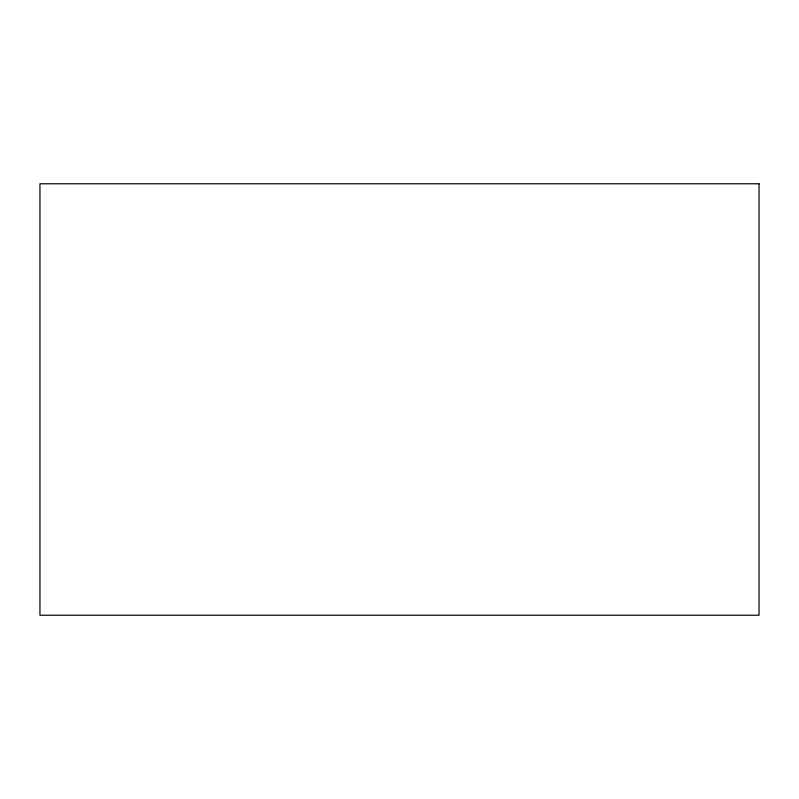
<?xml version="1.0" encoding="UTF-8"?>
<svg xmlns="http://www.w3.org/2000/svg" width="799" height="799" viewBox="0 0 799 799"><rect width="100%" height="100%" fill="white"/><g stroke="black" fill="none" stroke-linecap="round" stroke-linejoin="round"><path stroke-width="1.2" d="M759.05 183.77L39.95 183.77L39.95 615.23L759.05 615.23L759.05 183.77"/></g></svg>
